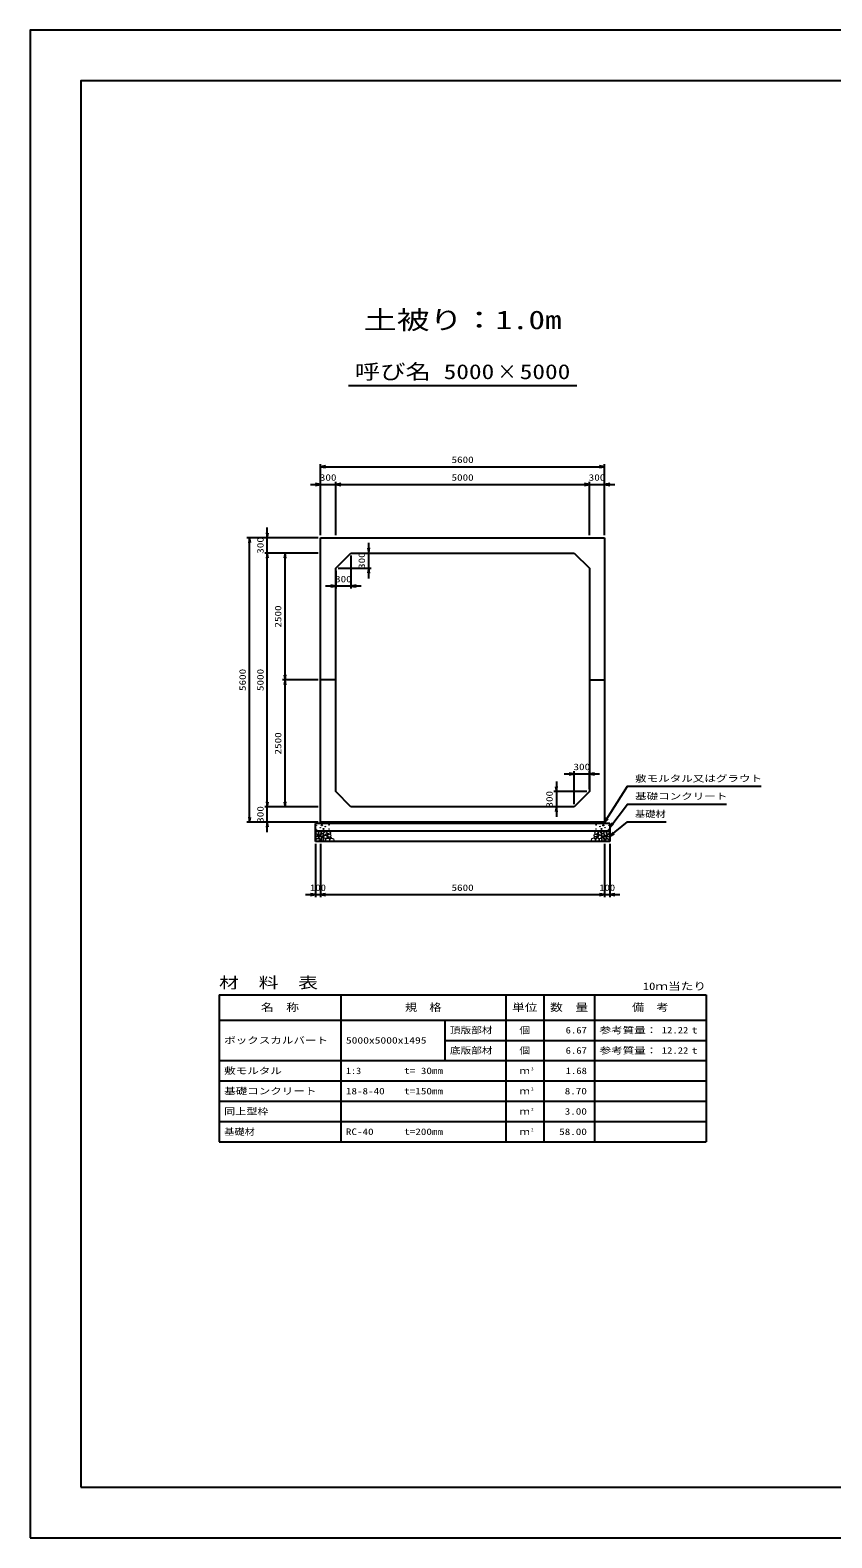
# Model space of a CAD drawing. Units: millimetres at full size. Extents: x 0 to 42050, y 0 to 29700.
# Drawn here: x 0 to 15804, y 0 to 29700 of the extents above; entities that cross this region are included whole.
import ezdxf
from ezdxf.enums import TextEntityAlignment as Align

# ---------------------------------------------------------------- set-up
doc = ezdxf.new("R2010")
doc.units = ezdxf.units.MM
for name, color, linetype, lineweight in [('D-DCR-HCHn', 4, 'Continuous', 9), ('D-MTR-FRAM', 7, 'Continuous', 25), ('D-MTR-LINE', 7, 'Continuous', 25), ('D-STR-DIM', 7, 'Continuous', 25), ('D-STR-STRn', 1, 'Continuous', 25), ('D-STR-TXT', 7, 'Continuous', 25), ('D-TTL', 2, 'Continuous', 25), ('D-TTL-TXT', 7, 'Continuous', 25)]:
    doc.layers.add(name, color=color, linetype=linetype, lineweight=lineweight)
doc.layers.add('D-MTR', color=7, linetype='Continuous')
doc.layers.add('D-MTR-TXT', color=7, linetype='Continuous')
doc.styles.add('ＭＳ ゴシック', font='')
doc.styles.get('ＭＳ ゴシック').set_extended_font_data('MS Gothic')

# ---------------------------------------------------------------- blocks, each defined once
blk = doc.blocks.new('open_arrow')
at = {"color": 0, "linetype": 'Continuous', "lineweight": -2}
blk.add_lwpolyline([(7.5, 1.25), (0, 0), (7.5, -1.25)], dxfattribs=at)

msp = doc.modelspace()

# ---------------------------------------------------------------- linework, layer by layer
at = {"layer": 'D-DCR-HCHn'}
for points in [[(5632.281, 13853.808), (5625.346, 13833.005), (5634.592, 13819.136), (5657.707, 13816.824), (5673.488, 13823.599), (5666.952, 13839.939), (5671.575, 13849.185), (5662.33, 13858.431), (5648.461, 13863.053)], [(5676.155, 13777.009), (5693.277, 13802.692), (5691.137, 13809.112), (5667.594, 13815.533), (5646.192, 13813.393), (5631.21, 13800.551), (5629.07, 13785.57), (5631.21, 13770.588), (5648.332, 13766.308)], [(5684.716, 13723.503), (5699.698, 13729.924), (5703.978, 13751.326), (5695.417, 13766.308), (5680.435, 13770.588), (5661.173, 13768.448), (5639.771, 13759.887), (5629.07, 13747.045), (5629.07, 13732.064), (5635.49, 13723.503), (5661.173, 13725.643)], [(5676.198, 13911.594), (5655.395, 13916.217), (5636.904, 13906.971), (5634.592, 13886.168), (5639.215, 13869.988), (5662.33, 13863.053), (5678.51, 13863.053), (5685.444, 13874.611), (5685.444, 13900.037)], [(5694.69, 13913.906), (5687.756, 13893.102), (5690.067, 13869.988), (5673.887, 13844.562), (5694.69, 13833.005), (5717.805, 13844.562), (5731.673, 13863.053), (5736.296, 13893.102), (5731.673, 13909.283), (5717.805, 13916.217)], [(5699.313, 13833.005), (5687.756, 13823.759), (5692.379, 13816.824), (5708.559, 13816.824), (5715.493, 13819.136), (5720.116, 13828.382), (5713.182, 13835.316)], [(5736.082, 13777.009), (5746.783, 13802.692), (5738.222, 13813.393), (5712.539, 13813.393), (5701.838, 13809.112), (5691.137, 13794.131), (5691.137, 13781.289), (5701.838, 13764.167), (5714.679, 13762.027)], [(5731.801, 13729.924), (5731.801, 13755.606), (5721.1, 13762.027), (5710.399, 13755.606), (5708.259, 13740.625), (5710.399, 13727.783), (5725.381, 13723.503)], [(5733.985, 13858.431), (5722.427, 13830.693), (5731.673, 13819.136), (5759.411, 13819.136), (5770.968, 13823.759), (5782.525, 13839.939), (5782.525, 13853.808), (5770.968, 13872.299), (5757.099, 13874.611)], [(5772.466, 13725.643), (5778.886, 13744.905), (5776.746, 13766.308), (5791.728, 13789.85), (5772.466, 13800.551), (5751.063, 13789.85), (5738.222, 13772.728), (5733.941, 13744.905), (5738.222, 13729.924), (5751.063, 13723.503)], [(5768.185, 13800.551), (5778.886, 13809.112), (5774.606, 13815.533), (5759.624, 13815.533), (5753.204, 13813.393), (5748.923, 13804.832), (5755.344, 13798.411)], [(5789.588, 13727.783), (5808.85, 13723.503), (5825.972, 13732.064), (5828.112, 13751.326), (5825.968, 13774.878), (5802.429, 13782.327), (5787.447, 13778.603), (5781.027, 13762.027), (5781.027, 13738.484)], [(5838.203, 13779.532), (5802.829, 13786.129), (5787.782, 13798.266), (5783.03, 13817.263), (5797.713, 13831.629), (5826.323, 13839.69), (5847.97, 13826.761), (5861.961, 13809.347), (5858.002, 13791.67)], [(5798.447, 13836.214), (5785.689, 13840.569), (5784.425, 13868.678), (5797.512, 13897.359), (5814.448, 13913.536), (5846.403, 13907.032), (5849.133, 13871.913), (5838.816, 13859.876), (5810.739, 13844.301)], [(5829.798, 13845.711), (5831.454, 13839.566), (5837.011, 13835.193), (5849.19, 13833.302), (5860.305, 13839.802), (5870.592, 13849.138), (5879.858, 13857.333), (5879.635, 13863.462), (5873.736, 13868.875), (5859.203, 13870.356), (5846.47, 13864.383), (5837.011, 13855.165), (5832.281, 13850.556)], [(5837.352, 13773.637), (5852.306, 13782.556), (5878.44, 13782.292), (5899.93, 13763.525), (5903.643, 13734.899), (5889.853, 13724.245), (5853.098, 13721.871), (5836.731, 13731.633), (5832.172, 13754.06)], [(5857.012, 13879.601), (5850.964, 13885.086), (5849.897, 13890.792), (5853.414, 13903.305), (5863.71, 13917.61), (5886.004, 13916.105), (5907.571, 13905.811), (5922.195, 13885.597), (5920.021, 13872.456), (5913.02, 13865.716), (5901.769, 13863.215), (5885.511, 13867.483), (5864.289, 13874.481)], [(5918.372, 13811.832), (5923.688, 13816.874), (5930.476, 13825.68), (5932.145, 13833.275), (5928.144, 13847.685), (5914.088, 13858.67), (5893.907, 13857.89), (5866.698, 13843.001), (5857.086, 13830.757), (5860.152, 13816.784), (5869.778, 13810.04), (5878.599, 13809.145), (5892.363, 13809.524), (5905.808, 13811.002)], [(5874.971, 13785.265), (5879.183, 13788.446), (5882.686, 13793.505), (5882.81, 13800.431), (5878.414, 13806.067), (5870.769, 13807.977), (5864.356, 13806.179), (5862.704, 13800.442), (5861.896, 13794.835), (5862.881, 13787.456), (5868.975, 13784.127)], [(5902.597, 13770.331), (5892.895, 13775.079), (5885.89, 13783.822), (5885.719, 13795.084), (5889.942, 13805.627), (5905.189, 13807.625), (5920.054, 13808.018), (5934.481, 13802.512), (5936.849, 13793.273), (5924.54, 13782.195), (5909.555, 13773.15)], [(5934.972, 13722.493), (5919.837, 13724.274), (5909.866, 13729.787), (5905.835, 13742.722), (5905.945, 13754.963), (5915.172, 13771.678), (5933.242, 13782.822), (5960.731, 13778.403), (5982.453, 13770.334), (5987.643, 13746.125), (5983.03, 13728.257), (5961.884, 13722.877)], [(11115.028, 13722.493), (11130.163, 13724.274), (11140.134, 13729.787), (11144.165, 13742.722), (11144.055, 13754.963), (11134.828, 13771.678), (11116.758, 13782.822), (11089.269, 13778.403), (11067.547, 13770.334), (11062.357, 13746.125), (11066.97, 13728.257), (11088.116, 13722.877)], [(11147.403, 13770.331), (11157.105, 13775.079), (11164.11, 13783.822), (11164.281, 13795.084), (11160.058, 13805.627), (11144.811, 13807.625), (11129.946, 13808.018), (11115.519, 13802.512), (11113.151, 13793.273), (11125.46, 13782.195), (11140.445, 13773.15)], [(11131.628, 13811.832), (11126.312, 13816.874), (11119.524, 13825.68), (11117.855, 13833.275), (11121.856, 13847.685), (11135.912, 13858.67), (11156.093, 13857.89), (11183.302, 13843.001), (11192.914, 13830.757), (11189.848, 13816.784), (11180.222, 13810.04), (11171.401, 13809.145), (11157.637, 13809.524), (11144.192, 13811.002)], [(11192.988, 13879.601), (11199.036, 13885.086), (11200.103, 13890.792), (11196.586, 13903.305), (11186.29, 13917.61), (11163.996, 13916.105), (11142.429, 13905.811), (11127.805, 13885.597), (11129.979, 13872.456), (11136.98, 13865.716), (11148.231, 13863.215), (11164.489, 13867.483), (11185.711, 13874.481)], [(11212.648, 13773.637), (11197.694, 13782.556), (11171.56, 13782.292), (11150.07, 13763.525), (11146.357, 13734.899), (11160.147, 13724.245), (11196.902, 13721.871), (11213.269, 13731.633), (11217.828, 13754.06)], [(11175.029, 13785.265), (11170.817, 13788.446), (11167.314, 13793.505), (11167.19, 13800.431), (11171.586, 13806.067), (11179.231, 13807.977), (11185.644, 13806.179), (11187.296, 13800.442), (11188.104, 13794.835), (11187.119, 13787.456), (11181.025, 13784.127)], [(11220.202, 13845.711), (11218.546, 13839.566), (11212.989, 13835.193), (11200.81, 13833.302), (11189.695, 13839.802), (11179.408, 13849.138), (11170.142, 13857.333), (11170.365, 13863.462), (11176.264, 13868.875), (11190.797, 13870.356), (11203.53, 13864.383), (11212.989, 13855.165), (11217.719, 13850.556)], [(11211.797, 13779.532), (11247.171, 13786.129), (11262.218, 13798.266), (11266.97, 13817.263), (11252.287, 13831.629), (11223.677, 13839.69), (11202.03, 13826.761), (11188.039, 13809.347), (11191.998, 13791.67)], [(11251.553, 13836.214), (11264.311, 13840.569), (11265.575, 13868.678), (11252.488, 13897.359), (11235.552, 13913.536), (11203.597, 13907.032), (11200.867, 13871.913), (11211.184, 13859.876), (11239.261, 13844.301)], [(11260.412, 13727.783), (11241.15, 13723.503), (11224.028, 13732.064), (11221.888, 13751.326), (11224.032, 13774.878), (11247.571, 13782.327), (11262.553, 13778.603), (11268.973, 13762.027), (11268.973, 13738.484)], [(11277.534, 13725.643), (11271.114, 13744.905), (11273.254, 13766.308), (11258.272, 13789.85), (11277.534, 13800.551), (11298.937, 13789.85), (11311.778, 13772.728), (11316.059, 13744.905), (11311.778, 13729.924), (11298.937, 13723.503)], [(11316.015, 13858.431), (11327.573, 13830.693), (11318.327, 13819.136), (11290.589, 13819.136), (11279.032, 13823.759), (11267.475, 13839.939), (11267.475, 13853.808), (11279.032, 13872.299), (11292.901, 13874.611)], [(11281.815, 13800.551), (11271.114, 13809.112), (11275.394, 13815.533), (11290.376, 13815.533), (11296.796, 13813.393), (11301.077, 13804.832), (11294.656, 13798.411)], [(11313.918, 13777.009), (11303.217, 13802.692), (11311.778, 13813.393), (11337.461, 13813.393), (11348.162, 13809.112), (11358.863, 13794.131), (11358.863, 13781.289), (11348.162, 13764.167), (11335.321, 13762.027)], [(11355.31, 13913.906), (11362.244, 13893.102), (11359.933, 13869.988), (11376.113, 13844.562), (11355.31, 13833.005), (11332.195, 13844.562), (11318.327, 13863.053), (11313.704, 13893.102), (11318.327, 13909.283), (11332.195, 13916.217)], [(11318.199, 13729.924), (11318.199, 13755.606), (11328.9, 13762.027), (11339.601, 13755.606), (11341.741, 13740.625), (11339.601, 13727.783), (11324.619, 13723.503)], [(11350.687, 13833.005), (11362.244, 13823.759), (11357.621, 13816.824), (11341.441, 13816.824), (11334.507, 13819.136), (11329.884, 13828.382), (11336.818, 13835.316)], [(11365.284, 13723.503), (11350.302, 13729.924), (11346.022, 13751.326), (11354.583, 13766.308), (11369.565, 13770.588), (11388.827, 13768.448), (11410.229, 13759.887), (11420.93, 13747.045), (11420.93, 13732.064), (11414.51, 13723.503), (11388.827, 13725.643)], [(11373.845, 13777.009), (11356.723, 13802.692), (11358.863, 13809.112), (11382.406, 13815.533), (11403.808, 13813.393), (11418.79, 13800.551), (11420.93, 13785.57), (11418.79, 13770.588), (11401.668, 13766.308)], [(11373.802, 13911.594), (11394.605, 13916.217), (11413.096, 13906.971), (11415.408, 13886.168), (11410.785, 13869.988), (11387.67, 13863.053), (11371.49, 13863.053), (11364.556, 13874.611), (11364.556, 13900.037)], [(11417.719, 13853.808), (11424.654, 13833.005), (11415.408, 13819.136), (11392.293, 13816.824), (11376.512, 13823.599), (11383.048, 13839.939), (11378.425, 13849.185), (11387.67, 13858.431), (11401.539, 13863.053)]]:
    msp.add_lwpolyline(points, close=True, dxfattribs=at)
for points in [[(5768.432, 13918.547), (5751.093, 13916.446), (5739.258, 13908.701), (5739.626, 13889.819), (5745.514, 13876.087), (5760.025, 13876.185), (5780.107, 13879.153), (5789.799, 13893.689), (5799.082, 13903.492), (5801.884, 13914.345), (5789.099, 13918.547), (5768.082, 13918.547)], [(11281.568, 13918.547), (11298.907, 13916.446), (11310.742, 13908.701), (11310.374, 13889.819), (11304.486, 13876.087), (11289.975, 13876.185), (11269.893, 13879.153), (11260.201, 13893.689), (11250.918, 13903.492), (11248.116, 13914.345), (11260.901, 13918.547), (11281.918, 13918.547)]]:
    msp.add_lwpolyline(points, dxfattribs=at)
for centre, radius in [((5641.091, 14036.145), 4.5), ((5642.803, 13955.879), 4.5), ((5718.437, 13988.641), 4.5), ((5750.004, 14036.145), 11.25), ((5784.996, 13964.955), 11.25), ((5816.563, 14012.459), 4.5), ((5892.197, 14045.221), 4.5), ((5893.909, 13964.955), 4.5), ((11156.091, 13964.955), 4.5), ((11157.803, 14045.221), 4.5), ((11233.437, 14012.459), 4.5), ((11265.004, 13964.955), 11.25), ((11299.996, 14036.145), 11.25), ((11331.563, 13988.641), 4.5), ((11407.197, 13955.879), 4.5), ((11408.909, 14036.145), 4.5)]:
    msp.add_circle(centre, radius, dxfattribs=at)
at = {"layer": 'D-MTR-FRAM'}
for p, q in [((3725, 10700), (13325, 10700)), ((3725, 10700), (3725, 7800)), ((13325, 10700), (13325, 7800)), ((3725, 7800), (13325, 7800))]:
    msp.add_line(p, q, dxfattribs=at)
at = {"layer": 'D-MTR-LINE'}
for p, q in [((6125, 10700), (6125, 7800)), ((9375, 10700), (9375, 7800)), ((10125, 10700), (10125, 7800)), ((11125, 10700), (11125, 7800)), ((3725, 10200), (13325, 10200)), ((8175, 10200), (8175, 9400)), ((8175, 9800), (13325, 9800)), ((3725, 9400), (13325, 9400)), ((3725, 9000), (13325, 9000)), ((3725, 8600), (13325, 8600)), ((3725, 8200), (13325, 8200))]:
    msp.add_line(p, q, dxfattribs=at)
at = {"layer": 'D-STR-DIM'}
for p, q in [((5725, 19750), (5725, 21150)), ((5725, 21100), (11325, 21100)), ((11325, 19750), (11325, 21150)), ((5725, 19750), (5725, 20800)), ((6025, 19750), (6025, 20800)), ((6025, 19750), (6025, 20800)), ((11025, 19750), (11025, 20800)), ((11025, 19750), (11025, 20800)), ((11325, 19750), (11325, 20800)), ((5525, 20750), (6225, 20750)), ((6025, 20750), (11025, 20750)), ((10825, 20750), (11525, 20750)), ((4675, 19200), (4675, 19900)), ((5675, 19700), (4275, 19700)), ((4325, 14100), (4325, 19700)), ((5675, 19700), (4625, 19700)), ((5675, 19400), (4625, 19400)), ((5675, 19400), (4625, 19400)), ((4675, 14400), (4675, 19400)), ((5675, 19400), (4975, 19400)), ((5025, 16900), (5025, 19400)), ((6325, 19350), (6325, 18700)), ((6375, 19400), (6725, 19400)), ((6675, 18900), (6675, 19600)), ((6025, 19050), (6025, 18700)), ((6075, 19100), (6725, 19100)), ((6525, 18750), (5825, 18750)), ((5675, 16900), (4975, 16900)), ((5675, 16900), (4975, 16900)), ((5025, 14400), (5025, 16900)), ((10375, 14900), (10375, 14200)), ((10525, 15050), (11225, 15050)), ((10725, 14450), (10725, 15100)), ((11025, 14750), (11025, 15100)), ((4675, 13900), (4675, 14600)), ((10975, 14700), (10325, 14700)), ((5675, 14400), (4625, 14400)), ((5675, 14400), (4625, 14400)), ((5675, 14400), (4975, 14400)), ((10675, 14400), (10325, 14400)), ((5675, 14100), (4275, 14100)), ((5675, 14100), (4625, 14100)), ((5625, 13670), (5625, 12620)), ((5725, 13670), (5725, 12620)), ((5725, 13670), (5725, 12620)), ((11325, 13670), (11325, 12620)), ((11325, 13670), (11325, 12620)), ((11425, 13670), (11425, 12620)), ((5425, 12670), (5925, 12670)), ((5725, 12670), (11325, 12670)), ((11125, 12670), (11625, 12670))]:
    msp.add_line(p, q, dxfattribs=at)
at = {"layer": 'D-STR-STRn'}
for p, q in [((5725, 19700), (11325, 19700)), ((5725, 14100), (5725, 19700)), ((11325, 19700), (11325, 14100)), ((6025, 19100), (6325, 19400)), ((6325, 19400), (10725, 19400)), ((10725, 19400), (11025, 19100)), ((6025, 14700), (6025, 19100)), ((11025, 19100), (11025, 14700)), ((6025, 16900), (5725, 16900)), ((11025, 16900), (11325, 16900)), ((6325, 14400), (6025, 14700)), ((11025, 14700), (10725, 14400)), ((10725, 14400), (6325, 14400)), ((11425, 14070), (5625, 14070)), ((5625, 13720), (5625, 14070)), ((11325, 14100), (5725, 14100)), ((5725, 14100), (5725, 14070)), ((11325, 14100), (11325, 14070)), ((11425, 14070), (11425, 13720)), ((11425, 13920), (5625, 13920)), ((11425, 13720), (5625, 13720))]:
    msp.add_line(p, q, dxfattribs=at)
at = {"layer": 'D-STR-TXT'}
for points in [[(11325, 14090), (11775, 14805), (11875, 14805), (14408.756, 14805)], [(11425, 13995), (11775, 14455), (11875, 14455), (13726.523, 14455)], [(11425, 13820), (11775, 14105), (11875, 14105), (12539.721, 14105)]]:
    msp.add_lwpolyline(points, dxfattribs=at)
at = {"layer": 'D-TTL'}
for points in [[(0, 0), (42050, 0), (42050, 29700), (0, 29700)], [(1000, 1000), (41050, 1000), (41050, 28700), (1000, 28700)]]:
    msp.add_lwpolyline(points, close=True, dxfattribs=at)
at = {"layer": 'D-TTL-TXT'}
msp.add_line((6275, 22700), (10775, 22700), dxfattribs=at)

# ---------------------------------------------------------------- block references
at = {"layer": 'D-STR-DIM', "xscale": 13.3, "yscale": 13.3}
for p in [(5725, 21100), (6025, 20750), (6025, 20750), (11325, 20750), (6325, 18750), (11025, 15050), (5725, 12670), (5725, 12670), (11425, 12670)]:
    msp.add_blockref('open_arrow', p, dxfattribs=at)
for p, rotation in [((11325, 21100), 180), ((5725, 20750), 180), ((11025, 20750), 180), ((11025, 20750), 180), ((4325, 19700), 270), ((4675, 19700), 90), ((4675, 19400), 270), ((4675, 19400), 270), ((5025, 19400), 270), ((6675, 19400), 90), ((6675, 19100), 270), ((6025, 18750), 180), ((5025, 16900), 90), ((5025, 16900), 270), ((10725, 15050), 180), ((10375, 14700), 90), ((4675, 14400), 90), ((4675, 14400), 90), ((5025, 14400), 90), ((10375, 14400), 270), ((4325, 14100), 90), ((4675, 14100), 270), ((5625, 12670), 180), ((11325, 12670), 180), ((11325, 12670), 180)]:
    msp.add_blockref('open_arrow', p, dxfattribs=dict(at, rotation=rotation))
at = {"layer": 'D-STR-TXT', "xscale": 13.3, "yscale": 13.3}
for p, rotation in [((11325, 14090), 57.8), ((11425, 13995), 52.7), ((11425, 13820), 39.2)]:
    msp.add_blockref('open_arrow', p, dxfattribs=dict(at, rotation=rotation))

# ---------------------------------------------------------------- texts
at = {"layer": 'D-MTR', "style": 'ＭＳ ゴシック', "width": 1.3}
msp.add_text('材\u3000料\u3000表', height=219.9, dxfattribs=at).set_placement((3725, 10760), align=Align.BOTTOM_LEFT)
at = {"layer": 'D-MTR', "style": 'ＭＳ ゴシック', "width": 1.25}
msp.add_text('10ｍ当たり', height=146.6, dxfattribs=at).set_placement((13325, 10748.333), align=Align.BOTTOM_RIGHT)
at = {"layer": 'D-MTR-TXT', "style": 'ＭＳ ゴシック'}
for s, height, width, p in [('名\u3000称', 146.6, 1.25, (4925, 10450)), ('規\u3000格', 146.6, 1.2, (7750, 10450)), ('単位', 146.6, 1.25, (9750, 10450)), ('数\u3000量', 146.6, 1.25, (10625, 10450)), ('備\u3000考', 146.6, 1.2, (12225, 10450)), ('個', 128.3, 1.2, (9750, 10000)), ('個', 128.3, 1.2, (9750, 9600)), ('ｍ', 128.3, 1.15, (9750, 9200)), ('ｍ', 128.3, 1.15, (9750, 8800)), ('ｍ', 128.3, 1.15, (9750, 8400)), ('ｍ', 128.3, 1.15, (9750, 8000))]:
    msp.add_text(s, height=height, dxfattribs=dict(at, width=width)).set_placement(p, align=Align.MIDDLE_CENTER)
for s, width, p in [('ボックスカルバート', 1.3, (3825, 9800)), ('5000x5000x1495', 1.3, (6225, 9800)), ('頂版部材', 1.2, (8275, 10000)), ('参考質量：      t', 1.3, (11225, 10000)), ('底版部材', 1.2, (8275, 9600)), ('参考質量：      t', 1.3, (11225, 9600)), ('敷モルタル', 1.3, (3825, 9200)), ('1:3', 1.15, (6225, 9200)), ('t= 30mm', 1.25, (7375, 9200)), ('基礎コンクリート', 1.3, (3825, 8800)), ('18-8-40', 1.25, (6225, 8800)), ('t=150mm', 1.25, (7375, 8800)), ('同上型枠', 1.25, (3825, 8400)), ('基礎材', 1.15, (3825, 8000)), ('RC-40', 1.25, (6225, 8000)), ('t=200mm', 1.25, (7375, 8000))]:
    msp.add_text(s, height=128.3, dxfattribs=dict(at, width=width)).set_placement(p, align=Align.MIDDLE_LEFT)
for s, width, p in [('6.67', 1.2, (10975, 10000)), ('12.22', 1.2, (12975, 10000)), ('6.67', 1.2, (10975, 9600)), ('12.22', 1.2, (12975, 9600)), ('1.68', 1.2, (10975, 9200)), ('8.70', 1.25, (10975, 8800)), ('3.00', 1.25, (10975, 8400)), ('58.00', 1.25, (10975, 8000))]:
    msp.add_text(s, height=128.3, dxfattribs=dict(at, width=width)).set_placement(p, align=Align.MIDDLE_RIGHT)
at = {"layer": 'D-MTR-TXT', "style": 'ＭＳ ゴシック', "width": 1.15}
for s, p in [('3', (9875, 9188.333)), ('3', (9875, 8788.333)), ('2', (9875, 8388.333)), ('2', (9875, 7988.333))]:
    msp.add_text(s, height=64.15, dxfattribs=at).set_placement(p, align=Align.BOTTOM_LEFT)
at = {"layer": 'D-STR-DIM', "style": 'ＭＳ ゴシック'}
for s, width, p in [('5600', 1.25, (8525, 21237.5)), ('300', 1.25, (5875, 20887.5)), ('5000', 1.25, (8525, 20887.5)), ('300', 1.25, (11175, 20887.5)), ('300', 1.25, (6175, 18887.5)), ('300', 1.25, (10875, 15187.5)), ('100', 1.2, (5675, 12807.5)), ('5600', 1.25, (8525, 12807.5)), ('100', 1.2, (11375, 12807.5))]:
    msp.add_text(s, height=128.3, dxfattribs=dict(at, width=width)).set_placement(p, align=Align.MIDDLE_CENTER)
at = {"layer": 'D-STR-DIM', "style": 'ＭＳ ゴシック', "width": 1.25}
for s, p in [('300', (4537.5, 19550)), ('300', (6537.5, 19250)), ('2500', (4887.5, 18150)), ('5600', (4187.5, 16900)), ('5000', (4537.5, 16900)), ('2500', (4887.5, 15650)), ('300', (10237.5, 14550)), ('300', (4537.5, 14250))]:
    msp.add_text(s, height=128.3, rotation=90, dxfattribs=at).set_placement(p, align=Align.MIDDLE_CENTER)
at = {"layer": 'D-STR-TXT', "style": 'ＭＳ ゴシック'}
for s, width, p in [('敷モルタル又はグラウト', 1.3, (11925, 14855)), ('基礎コンクリート', 1.3, (11925, 14505)), ('基礎材', 1.15, (11925, 14155))]:
    msp.add_text(s, height=128.3, dxfattribs=dict(at, width=width)).set_placement(p, align=Align.BOTTOM_LEFT)
at = {"layer": 'D-TTL-TXT', "style": 'ＭＳ ゴシック'}
for s, height, width, p in [('土被り：1.0m', 366.6, 1.3, (8525, 23700)), ('呼び名', 293.3, 1.25, (7150, 22737.5)), ('5000', 293.3, 1.25, (8650, 22737.5)), ('×', 293.3, 0.95, (9400, 22737.5)), ('5000', 293.3, 1.25, (10150, 22737.5))]:
    msp.add_text(s, height=height, dxfattribs=dict(at, width=width)).set_placement(p, align=Align.BOTTOM_CENTER)

doc.saveas('drawing.dxf')
